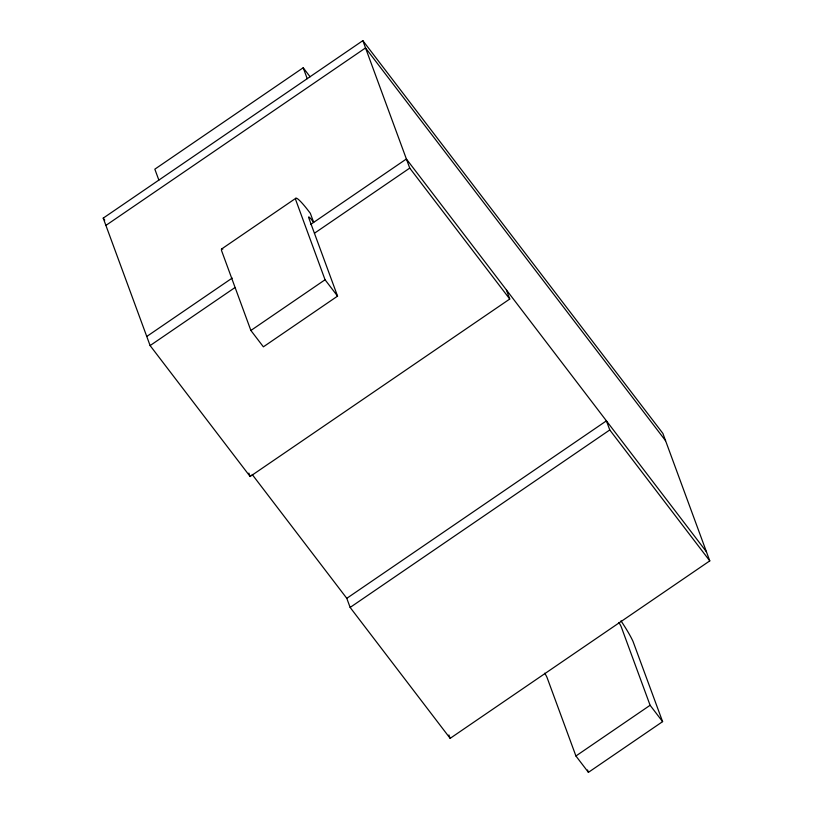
<?xml version="1.0" encoding="UTF-8"?>
<svg xmlns="http://www.w3.org/2000/svg" width="813" height="813" viewBox="0 0 813 813"><rect width="100%" height="100%" fill="white"/><g stroke="black" fill="none" stroke-linecap="round" stroke-linejoin="round"><path stroke-width="1.22" d="M310.088 76.778L303.198 67.753L154.836 169.175L158.86 180.1M506.408 289.926L509.751 299.032L250.13 476.499L150.11 345.576L103.221 218.128L362.852 40.65L662.89 433.431L709.779 560.879L450.148 738.356L350.139 607.433L346.785 598.327L252.162 474.446M105.903 225.404L365.525 47.937L665.562 440.717M221.583 249.012L295.769 198.301M146.767 336.47L232.193 278.076M310.536 224.52L406.388 158.992L706.426 551.773M150.11 345.576L234.916 287.609M314.479 233.219L409.742 168.098L362.852 40.65M250.882 330.474L325.058 279.763L295.769 199.968A31.707 3.659 55.6 0 1 306.816 208.738L310.322 213.28L313.666 222.376L312.416 220.74A9.045 1.047 55.6 0 0 308.757 217.843L337.558 296.125L263.382 346.836L250.882 330.474L221.583 250.678A31.707 3.659 55.6 0 1 222.813 249.113M346.785 598.327L606.417 420.849L609.77 429.955L709.779 560.879M350.139 607.433L609.77 429.955M620.99 620.858A31.707 3.659 55.6 0 1 633.063 641.528L662.605 721.639L588.419 772.35L575.919 755.988L650.105 705.278L621.295 626.986A9.045 1.047 55.6 0 0 618.886 622.494M409.742 168.098L509.751 299.032M325.058 279.763L337.558 296.125M650.105 705.278L662.605 721.639M103.221 218.128L104.755 220.14M587.545 769.972L588.419 772.35M575.919 755.988L547.119 677.696A9.045 1.047 55.6 0 0 544.7 673.205M303.198 67.753L307.212 78.678M448.898 734.942L450.148 738.356M248.869 473.085L250.13 476.499"/></g></svg>
